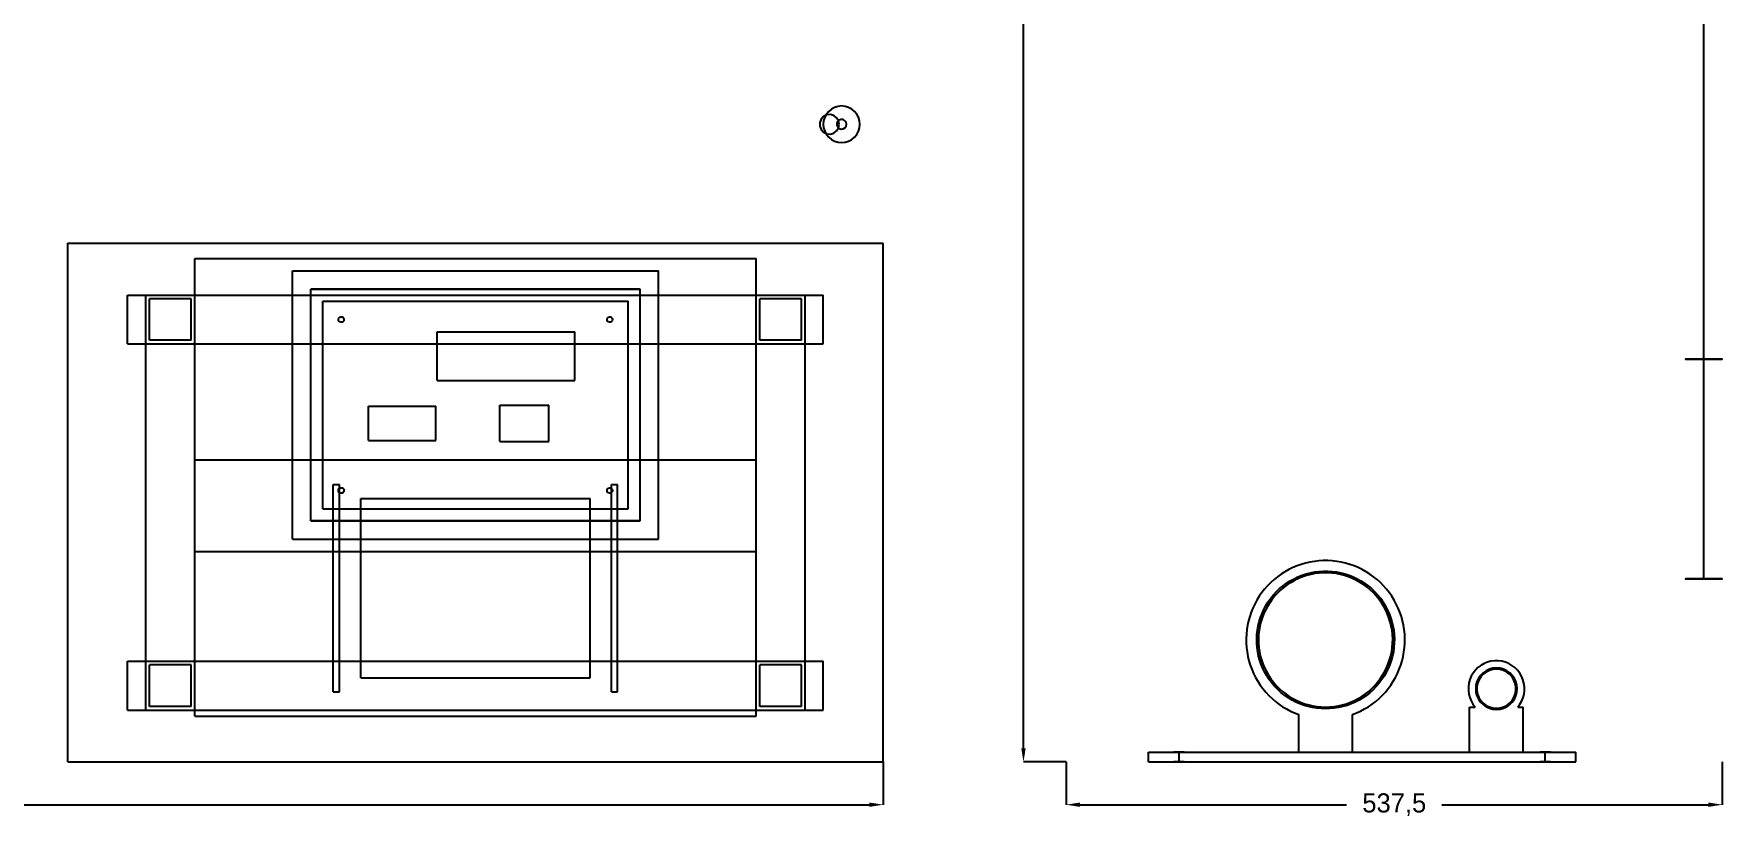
# Model space of a CAD drawing. Header units: millimetres. Extents: x -45 to 2722, y -2126 to 1871.
# Drawn here: x 1338 to 2722, y -45 to 597 of the extents above; entities that cross this region are included whole.
import ezdxf

# ---------------------------------------------------------------- set-up
doc = ezdxf.new("R2010")
doc.units = ezdxf.units.MM
for name, color, linetype in [('DIMENSIONS', 7, 'Continuous'), ('RIGHT', 7, 'Continuous'), ('TOP', 7, 'Continuous')]:
    doc.layers.add(name, color=color, linetype=linetype)
doc.dimstyles.get("Standard").update_dxf_attribs({"dimtxt": 2.5, "dimasz": 2.5, "dimexe": 1.25, "dimexo": 0.625, "dimtad": 1, "dimcen": 2.5, "dimazin": 3, "dimtfac": 1, "dimtmove": 0, "dimatfit": 3})

# ---------------------------------------------------------------- blocks, each defined once
blk = doc.blocks.new('_CLOSEDFILLED')
at = {"color": 0, "linetype": 'BYBLOCK'}
blk.add_solid([(-1, 0.16), (0, 0), (-1, -0.16)], dxfattribs=at)
blk = doc.blocks.new('*D1')
at = {"color": 7}
for p, q in [((0, 0), (0, -35)), ((2034, 0), (2034, -35)), ((11.3, -35), (985.7, -35)), ((1048.3, -35), (2022.7, -35))]:
    blk.add_line(p, q, dxfattribs=at)
at = {"layer": 'Defpoints'}
for p in [(0, 0), (2034, 0), (0, -35)]:
    blk.add_point(p, dxfattribs=at)
at = {"layer": 'DIMENSIONS', "color": 7, "xscale": 11.3, "yscale": 11.3, "rotation": 180}
blk.add_blockref('_CLOSEDFILLED', (0, -35), dxfattribs=at)
at = {"layer": 'DIMENSIONS', "color": 7, "xscale": 11.3, "yscale": 11.3}
blk.add_blockref('_CLOSEDFILLED', (2034, -35), dxfattribs=at)
at = {"layer": 'DIMENSIONS', "color": 7, "insert": (1017, -35), "char_height": 15.65, "attachment_point": 5}
blk.add_mtext('2034', dxfattribs=at)
blk = doc.blocks.new('*D5')
at = {"color": 7}
for p, q in [((2184, 0), (2184, -35)), ((2721.5, 0), (2721.5, -35)), ((2195.3, -35), (2413.6, -35)), ((2491.9, -35), (2710.2, -35))]:
    blk.add_line(p, q, dxfattribs=at)
at = {"layer": 'Defpoints'}
for p in [(2184, 0), (2721.5, 0), (2184, -35)]:
    blk.add_point(p, dxfattribs=at)
at = {"layer": 'DIMENSIONS', "color": 7, "xscale": 11.3, "yscale": 11.3, "rotation": 180}
blk.add_blockref('_CLOSEDFILLED', (2184, -35), dxfattribs=at)
at = {"layer": 'DIMENSIONS', "color": 7, "xscale": 11.3, "yscale": 11.3}
blk.add_blockref('_CLOSEDFILLED', (2721.5, -35), dxfattribs=at)
at = {"layer": 'DIMENSIONS', "color": 7, "insert": (2452.8, -35), "char_height": 15.65, "attachment_point": 5}
blk.add_mtext('537,5', dxfattribs=at)
blk = doc.blocks.new('*D6')
at = {"color": 7}
for p, q in [((2184, 1830), (2149, 1830)), ((2149, 946.3), (2149, 1818.7)), ((2149, 11.3), (2149, 883.7)), ((2184, 0), (2149, 0))]:
    blk.add_line(p, q, dxfattribs=at)
at = {"layer": 'Defpoints'}
for p in [(2184, 1830), (2149, 0), (2184, 0)]:
    blk.add_point(p, dxfattribs=at)
at = {"layer": 'DIMENSIONS', "color": 7, "xscale": 11.3, "yscale": 11.3}
for p, rotation in [((2149, 1830), 90), ((2149, 0), 270)]:
    blk.add_blockref('_CLOSEDFILLED', p, dxfattribs=dict(at, rotation=rotation))
at = {"layer": 'DIMENSIONS', "color": 7, "insert": (2149, 915), "char_height": 15.65, "attachment_point": 5, "rotation": 90}
blk.add_mtext('1830', dxfattribs=at)

msp = doc.modelspace()

# ---------------------------------------------------------------- linework, layer by layer
at = {"layer": 'RIGHT'}
for points in [[(2706.5, 330), (2706.5, 1400)], [(2706.5, 330), (2709.426, 330), (2712.24, 330), (2714.834, 330), (2717.107, 330), (2718.972, 330), (2720.358, 330), (2721.212, 330), (2721.5, 330), (2721.212, 330), (2720.358, 330), (2718.972, 330), (2717.107, 330), (2714.834, 330), (2712.24, 330), (2709.426, 330), (2706.5, 330), (2703.574, 330), (2700.76, 330), (2698.166, 330), (2695.893, 330), (2694.028, 330), (2692.642, 330), (2691.788, 330), (2691.5, 330), (2691.788, 330), (2692.642, 330), (2694.028, 330), (2695.893, 330), (2698.166, 330), (2700.76, 330), (2703.574, 330), (2706.5, 330)], [(2706.5, 330), (2708.127, 330), (2709.473, 330), (2710.304, 330), (2710.478, 330), (2709.964, 330), (2708.851, 330), (2707.332, 330), (2705.668, 330), (2704.149, 330), (2703.036, 330), (2702.522, 330), (2702.696, 330), (2703.527, 330), (2704.873, 330), (2706.5, 330)], [(2706.5, 150), (2706.5, 330)], [(2418.5, 38.836), (2421.918, 40.176), (2425.255, 41.707), (2428.501, 43.423), (2431.644, 45.32), (2434.675, 47.392), (2437.585, 49.631), (2440.363, 52.031), (2443.002, 54.584), (2445.492, 57.282), (2447.825, 60.116), (2449.995, 63.078), (2451.995, 66.157), (2453.817, 69.345), (2455.456, 72.63), (2456.908, 76.002), (2458.166, 79.451), (2459.228, 82.966), (2460.09, 86.534), (2460.749, 90.146), (2461.203, 93.789), (2461.45, 97.453), (2461.49, 101.124), (2461.323, 104.791), (2460.949, 108.444), (2460.37, 112.069), (2459.586, 115.656), (2458.602, 119.193), (2457.419, 122.669), (2456.042, 126.072), (2454.475, 129.392), (2452.723, 132.619), (2450.792, 135.741), (2448.687, 138.75), (2446.416, 141.634), (2443.986, 144.386), (2441.404, 146.996), (2438.679, 149.457), (2435.819, 151.759), (2432.834, 153.897), (2429.733, 155.862), (2426.526, 157.649), (2423.223, 159.253), (2419.835, 160.667), (2416.372, 161.888), (2412.846, 162.911), (2409.268, 163.734), (2405.649, 164.353), (2402.001, 164.767), (2398.336, 164.974), (2394.664, 164.974), (2390.999, 164.767), (2387.351, 164.353), (2383.732, 163.734), (2380.154, 162.911), (2376.628, 161.888), (2373.165, 160.667), (2369.777, 159.253), (2366.474, 157.649), (2363.267, 155.862), (2360.166, 153.897), (2357.181, 151.759), (2354.321, 149.457), (2351.596, 146.996), (2349.014, 144.386), (2346.584, 141.634), (2344.313, 138.75), (2342.208, 135.741), (2340.277, 132.619), (2338.525, 129.392), (2336.958, 126.072), (2335.581, 122.669), (2334.398, 119.193), (2333.414, 115.656), (2332.63, 112.069), (2332.051, 108.444), (2331.677, 104.791), (2331.51, 101.124), (2331.55, 97.453), (2331.797, 93.789), (2332.251, 90.146), (2332.91, 86.534), (2333.772, 82.966), (2334.834, 79.451), (2336.092, 76.002), (2337.544, 72.63), (2339.183, 69.345), (2341.005, 66.157), (2343.005, 63.078), (2345.175, 60.116), (2347.508, 57.282), (2349.998, 54.584), (2352.637, 52.031), (2355.415, 49.631), (2358.325, 47.392), (2361.356, 45.32), (2364.499, 43.423), (2367.745, 41.707), (2371.082, 40.176), (2374.5, 38.836)], [(2418.5, 38.836), (2421.918, 40.176), (2425.255, 41.707), (2428.501, 43.423), (2431.644, 45.32), (2434.675, 47.392), (2437.585, 49.631), (2440.363, 52.031), (2443.002, 54.584), (2445.492, 57.282), (2447.825, 60.116), (2449.995, 63.078), (2451.995, 66.157), (2453.817, 69.345), (2455.456, 72.63), (2456.908, 76.002), (2458.166, 79.451), (2459.228, 82.966), (2460.09, 86.534), (2460.749, 90.146), (2461.203, 93.789), (2461.45, 97.453), (2461.49, 101.124), (2461.323, 104.791), (2460.949, 108.444), (2460.37, 112.069), (2459.586, 115.656), (2458.602, 119.193), (2457.419, 122.669), (2456.042, 126.072), (2454.475, 129.392), (2452.723, 132.619), (2450.792, 135.741), (2448.687, 138.75), (2446.416, 141.634), (2443.986, 144.386), (2441.404, 146.996), (2438.679, 149.457), (2435.819, 151.759), (2432.834, 153.897), (2429.733, 155.862), (2426.526, 157.649), (2423.223, 159.253), (2419.835, 160.667), (2416.372, 161.888), (2412.846, 162.911), (2409.268, 163.734), (2405.649, 164.353), (2402.001, 164.767), (2398.336, 164.974), (2394.664, 164.974), (2390.999, 164.767), (2387.351, 164.353), (2383.732, 163.734), (2380.154, 162.911), (2376.628, 161.888), (2373.165, 160.667), (2369.777, 159.253), (2366.474, 157.649), (2363.267, 155.862), (2360.166, 153.897), (2357.181, 151.759), (2354.321, 149.457), (2351.596, 146.996), (2349.014, 144.386), (2346.584, 141.634), (2344.313, 138.75), (2342.208, 135.741), (2340.277, 132.619), (2338.525, 129.392), (2336.958, 126.072), (2335.581, 122.669), (2334.398, 119.193), (2333.414, 115.656), (2332.63, 112.069), (2332.051, 108.444), (2331.677, 104.791), (2331.51, 101.124), (2331.55, 97.453), (2331.797, 93.789), (2332.251, 90.146), (2332.91, 86.534), (2333.772, 82.966), (2334.834, 79.451), (2336.092, 76.002), (2337.544, 72.63), (2339.183, 69.345), (2341.005, 66.157), (2343.005, 63.078), (2345.175, 60.116), (2347.508, 57.282), (2349.998, 54.584), (2352.637, 52.031), (2355.415, 49.631), (2358.325, 47.392), (2361.356, 45.32), (2364.499, 43.423), (2367.745, 41.707), (2371.082, 40.176), (2374.5, 38.836)], [(2418.5, 38.836), (2421.918, 40.176), (2425.255, 41.707), (2428.501, 43.423), (2431.644, 45.32), (2434.675, 47.392), (2437.585, 49.631), (2440.363, 52.031), (2443.002, 54.584), (2445.492, 57.282), (2447.825, 60.116), (2449.995, 63.078), (2451.995, 66.157), (2453.817, 69.345), (2455.456, 72.63), (2456.908, 76.002), (2458.166, 79.451), (2459.228, 82.966), (2460.09, 86.534), (2460.749, 90.146), (2461.203, 93.789), (2461.45, 97.453), (2461.49, 101.124), (2461.323, 104.791), (2460.949, 108.444), (2460.37, 112.069), (2459.586, 115.656), (2458.602, 119.193), (2457.419, 122.669), (2456.042, 126.072), (2454.475, 129.392), (2452.723, 132.619), (2450.792, 135.741), (2448.687, 138.75), (2446.416, 141.634), (2443.986, 144.386), (2441.404, 146.996), (2438.679, 149.457), (2435.819, 151.759), (2432.834, 153.897), (2429.733, 155.862), (2426.526, 157.649), (2423.223, 159.253), (2419.835, 160.667), (2416.372, 161.888), (2412.846, 162.911), (2409.268, 163.734), (2405.649, 164.353), (2402.001, 164.767), (2398.336, 164.974), (2394.664, 164.974), (2390.999, 164.767), (2387.351, 164.353), (2383.732, 163.734), (2380.154, 162.911), (2376.628, 161.888), (2373.165, 160.667), (2369.777, 159.253), (2366.474, 157.649), (2363.267, 155.862), (2360.166, 153.897), (2357.181, 151.759), (2354.321, 149.457), (2351.596, 146.996), (2349.014, 144.386), (2346.584, 141.634), (2344.313, 138.75), (2342.208, 135.741), (2340.277, 132.619), (2338.525, 129.392), (2336.958, 126.072), (2335.581, 122.669), (2334.398, 119.193), (2333.414, 115.656), (2332.63, 112.069), (2332.051, 108.444), (2331.677, 104.791), (2331.51, 101.124), (2331.55, 97.453), (2331.797, 93.789), (2332.251, 90.146), (2332.91, 86.534), (2333.772, 82.966), (2334.834, 79.451), (2336.092, 76.002), (2337.544, 72.63), (2339.183, 69.345), (2341.005, 66.157), (2343.005, 63.078), (2345.175, 60.116), (2347.508, 57.282), (2349.998, 54.584), (2352.637, 52.031), (2355.415, 49.631), (2358.325, 47.392), (2361.356, 45.32), (2364.499, 43.423), (2367.745, 41.707), (2371.082, 40.176), (2374.5, 38.836)], [(2418.5, 38.836), (2421.918, 40.176), (2425.255, 41.707), (2428.501, 43.423), (2431.644, 45.32), (2434.675, 47.392), (2437.585, 49.631), (2440.363, 52.031), (2443.002, 54.584), (2445.492, 57.282), (2447.825, 60.116), (2449.995, 63.078), (2451.995, 66.157), (2453.817, 69.345), (2455.456, 72.63), (2456.908, 76.002), (2458.166, 79.451), (2459.228, 82.966), (2460.09, 86.534), (2460.749, 90.146), (2461.203, 93.789), (2461.45, 97.453), (2461.49, 101.124), (2461.323, 104.791), (2460.949, 108.444), (2460.37, 112.069), (2459.586, 115.656), (2458.602, 119.193), (2457.419, 122.669), (2456.042, 126.072), (2454.475, 129.392), (2452.723, 132.619), (2450.792, 135.741), (2448.687, 138.75), (2446.416, 141.634), (2443.986, 144.386), (2441.404, 146.996), (2438.679, 149.457), (2435.819, 151.759), (2432.834, 153.897), (2429.733, 155.862), (2426.526, 157.649), (2423.223, 159.253), (2419.835, 160.667), (2416.372, 161.888), (2412.846, 162.911), (2409.268, 163.734), (2405.649, 164.353), (2402.001, 164.767), (2398.336, 164.974), (2394.664, 164.974), (2390.999, 164.767), (2387.351, 164.353), (2383.732, 163.734), (2380.154, 162.911), (2376.628, 161.888), (2373.165, 160.667), (2369.777, 159.253), (2366.474, 157.649), (2363.267, 155.862), (2360.166, 153.897), (2357.181, 151.759), (2354.321, 149.457), (2351.596, 146.996), (2349.014, 144.386), (2346.584, 141.634), (2344.313, 138.75), (2342.208, 135.741), (2340.277, 132.619), (2338.525, 129.392), (2336.958, 126.072), (2335.581, 122.669), (2334.398, 119.193), (2333.414, 115.656), (2332.63, 112.069), (2332.051, 108.444), (2331.677, 104.791), (2331.51, 101.124), (2331.55, 97.453), (2331.797, 93.789), (2332.251, 90.146), (2332.91, 86.534), (2333.772, 82.966), (2334.834, 79.451), (2336.092, 76.002), (2337.544, 72.63), (2339.183, 69.345), (2341.005, 66.157), (2343.005, 63.078), (2345.175, 60.116), (2347.508, 57.282), (2349.998, 54.584), (2352.637, 52.031), (2355.415, 49.631), (2358.325, 47.392), (2361.356, 45.32), (2364.499, 43.423), (2367.745, 41.707), (2371.082, 40.176), (2374.5, 38.836)], [(2396.5, 43.6), (2392.923, 43.714), (2389.36, 44.054), (2385.826, 44.619), (2382.335, 45.408), (2378.901, 46.416), (2375.538, 47.64), (2372.26, 49.075), (2369.079, 50.715), (2366.008, 52.553), (2363.06, 54.583), (2360.247, 56.795), (2357.58, 59.181), (2355.069, 61.732), (2352.725, 64.437), (2350.558, 67.285), (2348.575, 70.264), (2346.786, 73.364), (2345.197, 76.571), (2343.814, 79.872), (2342.644, 83.254), (2341.69, 86.703), (2340.957, 90.206), (2340.448, 93.749), (2340.164, 97.316), (2340.107, 100.895), (2340.277, 104.47), (2340.674, 108.027), (2341.296, 111.551), (2342.139, 115.029), (2343.202, 118.447), (2344.479, 121.79), (2345.966, 125.045), (2347.656, 128.2), (2349.543, 131.241), (2351.619, 134.156), (2353.876, 136.934), (2356.304, 139.563), (2358.894, 142.033), (2361.636, 144.333), (2364.518, 146.455), (2367.529, 148.39), (2370.656, 150.13), (2373.888, 151.669), (2377.21, 152.999), (2380.61, 154.115), (2384.074, 155.014), (2387.589, 155.692), (2391.139, 156.145), (2394.711, 156.372), (2398.289, 156.372), (2401.861, 156.145), (2405.411, 155.692), (2408.926, 155.014), (2412.39, 154.115), (2415.79, 152.999), (2419.112, 151.669), (2422.344, 150.13), (2425.471, 148.39), (2428.482, 146.455), (2431.364, 144.333), (2434.106, 142.033), (2436.696, 139.563), (2439.124, 136.934), (2441.381, 134.156), (2443.457, 131.241), (2445.344, 128.2), (2447.034, 125.045), (2448.521, 121.79), (2449.798, 118.447), (2450.861, 115.029), (2451.704, 111.551), (2452.326, 108.027), (2452.723, 104.47), (2452.893, 100.895), (2452.836, 97.316), (2452.552, 93.749), (2452.043, 90.206), (2451.31, 86.703), (2450.356, 83.254), (2449.186, 79.872), (2447.803, 76.571), (2446.214, 73.364), (2444.425, 70.264), (2442.442, 67.285), (2440.275, 64.437), (2437.931, 61.732), (2435.42, 59.181), (2432.753, 56.795), (2429.94, 54.583), (2426.992, 52.553), (2423.921, 50.715), (2420.74, 49.075), (2417.462, 47.64), (2414.099, 46.416), (2410.665, 45.408), (2407.174, 44.619), (2403.64, 44.054), (2400.077, 43.714), (2396.5, 43.6)], [(2396.5, 43.6), (2392.923, 43.714), (2389.36, 44.054), (2385.826, 44.619), (2382.335, 45.408), (2378.901, 46.416), (2375.538, 47.64), (2372.26, 49.075), (2369.079, 50.715), (2366.008, 52.553), (2363.06, 54.583), (2360.247, 56.795), (2357.58, 59.181), (2355.069, 61.732), (2352.725, 64.437), (2350.558, 67.285), (2348.575, 70.264), (2346.786, 73.364), (2345.197, 76.571), (2343.814, 79.872), (2342.644, 83.254), (2341.69, 86.703), (2340.957, 90.206), (2340.448, 93.749), (2340.164, 97.316), (2340.107, 100.895), (2340.277, 104.47), (2340.674, 108.027), (2341.296, 111.551), (2342.139, 115.029), (2343.202, 118.447), (2344.479, 121.79), (2345.966, 125.045), (2347.656, 128.2), (2349.543, 131.241), (2351.619, 134.156), (2353.876, 136.934), (2356.304, 139.563), (2358.894, 142.033), (2361.636, 144.333), (2364.518, 146.455), (2367.529, 148.39), (2370.656, 150.13), (2373.888, 151.669), (2377.21, 152.999), (2380.61, 154.115), (2384.074, 155.014), (2387.589, 155.692), (2391.139, 156.145), (2394.711, 156.372), (2398.289, 156.372), (2401.861, 156.145), (2405.411, 155.692), (2408.926, 155.014), (2412.39, 154.115), (2415.79, 152.999), (2419.112, 151.669), (2422.344, 150.13), (2425.471, 148.39), (2428.482, 146.455), (2431.364, 144.333), (2434.106, 142.033), (2436.696, 139.563), (2439.124, 136.934), (2441.381, 134.156), (2443.457, 131.241), (2445.344, 128.2), (2447.034, 125.045), (2448.521, 121.79), (2449.798, 118.447), (2450.861, 115.029), (2451.704, 111.551), (2452.326, 108.027), (2452.723, 104.47), (2452.893, 100.895), (2452.836, 97.316), (2452.552, 93.749), (2452.043, 90.206), (2451.31, 86.703), (2450.356, 83.254), (2449.186, 79.872), (2447.803, 76.571), (2446.214, 73.364), (2444.425, 70.264), (2442.442, 67.285), (2440.275, 64.437), (2437.931, 61.732), (2435.42, 59.181), (2432.753, 56.795), (2429.94, 54.583), (2426.992, 52.553), (2423.921, 50.715), (2420.74, 49.075), (2417.462, 47.64), (2414.099, 46.416), (2410.665, 45.408), (2407.174, 44.619), (2403.64, 44.054), (2400.077, 43.714), (2396.5, 43.6)], [(2396.5, 43.6), (2392.923, 43.714), (2389.36, 44.054), (2385.826, 44.619), (2382.335, 45.408), (2378.901, 46.416), (2375.538, 47.64), (2372.26, 49.075), (2369.079, 50.715), (2366.008, 52.553), (2363.06, 54.583), (2360.247, 56.795), (2357.58, 59.181), (2355.069, 61.732), (2352.725, 64.437), (2350.558, 67.285), (2348.575, 70.264), (2346.786, 73.364), (2345.197, 76.571), (2343.814, 79.872), (2342.644, 83.254), (2341.69, 86.703), (2340.957, 90.206), (2340.448, 93.749), (2340.164, 97.316), (2340.107, 100.895), (2340.277, 104.47), (2340.674, 108.027), (2341.296, 111.551), (2342.139, 115.029), (2343.202, 118.447), (2344.479, 121.79), (2345.966, 125.045), (2347.656, 128.2), (2349.543, 131.241), (2351.619, 134.156), (2353.876, 136.934), (2356.304, 139.563), (2358.894, 142.033), (2361.636, 144.333), (2364.518, 146.455), (2367.529, 148.39), (2370.656, 150.13), (2373.888, 151.669), (2377.21, 152.999), (2380.61, 154.115), (2384.074, 155.014), (2387.589, 155.692), (2391.139, 156.145), (2394.711, 156.372), (2398.289, 156.372), (2401.861, 156.145), (2405.411, 155.692), (2408.926, 155.014), (2412.39, 154.115), (2415.79, 152.999), (2419.112, 151.669), (2422.344, 150.13), (2425.471, 148.39), (2428.482, 146.455), (2431.364, 144.333), (2434.106, 142.033), (2436.696, 139.563), (2439.124, 136.934), (2441.381, 134.156), (2443.457, 131.241), (2445.344, 128.2), (2447.034, 125.045), (2448.521, 121.79), (2449.798, 118.447), (2450.861, 115.029), (2451.704, 111.551), (2452.326, 108.027), (2452.723, 104.47), (2452.893, 100.895), (2452.836, 97.316), (2452.552, 93.749), (2452.043, 90.206), (2451.31, 86.703), (2450.356, 83.254), (2449.186, 79.872), (2447.803, 76.571), (2446.214, 73.364), (2444.425, 70.264), (2442.442, 67.285), (2440.275, 64.437), (2437.931, 61.732), (2435.42, 59.181), (2432.753, 56.795), (2429.94, 54.583), (2426.992, 52.553), (2423.921, 50.715), (2420.74, 49.075), (2417.462, 47.64), (2414.099, 46.416), (2410.665, 45.408), (2407.174, 44.619), (2403.64, 44.054), (2400.077, 43.714), (2396.5, 43.6)], [(2396.5, 43.6), (2392.923, 43.714), (2389.36, 44.054), (2385.826, 44.619), (2382.335, 45.408), (2378.901, 46.416), (2375.538, 47.64), (2372.26, 49.075), (2369.079, 50.715), (2366.008, 52.553), (2363.06, 54.583), (2360.247, 56.795), (2357.58, 59.181), (2355.069, 61.732), (2352.725, 64.437), (2350.558, 67.285), (2348.575, 70.264), (2346.786, 73.364), (2345.197, 76.571), (2343.814, 79.872), (2342.644, 83.254), (2341.69, 86.703), (2340.957, 90.206), (2340.448, 93.749), (2340.164, 97.316), (2340.107, 100.895), (2340.277, 104.47), (2340.674, 108.027), (2341.296, 111.551), (2342.139, 115.029), (2343.202, 118.447), (2344.479, 121.79), (2345.966, 125.045), (2347.656, 128.2), (2349.543, 131.241), (2351.619, 134.156), (2353.876, 136.934), (2356.304, 139.563), (2358.894, 142.033), (2361.636, 144.333), (2364.518, 146.455), (2367.529, 148.39), (2370.656, 150.13), (2373.888, 151.669), (2377.21, 152.999), (2380.61, 154.115), (2384.074, 155.014), (2387.589, 155.692), (2391.139, 156.145), (2394.711, 156.372), (2398.289, 156.372), (2401.861, 156.145), (2405.411, 155.692), (2408.926, 155.014), (2412.39, 154.115), (2415.79, 152.999), (2419.112, 151.669), (2422.344, 150.13), (2425.471, 148.39), (2428.482, 146.455), (2431.364, 144.333), (2434.106, 142.033), (2436.696, 139.563), (2439.124, 136.934), (2441.381, 134.156), (2443.457, 131.241), (2445.344, 128.2), (2447.034, 125.045), (2448.521, 121.79), (2449.798, 118.447), (2450.861, 115.029), (2451.704, 111.551), (2452.326, 108.027), (2452.723, 104.47), (2452.893, 100.895), (2452.836, 97.316), (2452.552, 93.749), (2452.043, 90.206), (2451.31, 86.703), (2450.356, 83.254), (2449.186, 79.872), (2447.803, 76.571), (2446.214, 73.364), (2444.425, 70.264), (2442.442, 67.285), (2440.275, 64.437), (2437.931, 61.732), (2435.42, 59.181), (2432.753, 56.795), (2429.94, 54.583), (2426.992, 52.553), (2423.921, 50.715), (2420.74, 49.075), (2417.462, 47.64), (2414.099, 46.416), (2410.665, 45.408), (2407.174, 44.619), (2403.64, 44.054), (2400.077, 43.714), (2396.5, 43.6)], [(2396.5, 45), (2399.988, 45.111), (2403.463, 45.442), (2406.909, 45.994), (2410.313, 46.763), (2413.662, 47.746), (2416.941, 48.94), (2420.139, 50.339), (2423.241, 51.938), (2426.235, 53.731), (2429.11, 55.71), (2431.853, 57.868), (2434.454, 60.195), (2436.903, 62.682), (2439.188, 65.32), (2441.302, 68.097), (2443.235, 71.003), (2444.98, 74.025), (2446.53, 77.152), (2447.878, 80.371), (2449.02, 83.669), (2449.95, 87.033), (2450.664, 90.449), (2451.161, 93.904), (2451.438, 97.383), (2451.493, 100.873), (2451.327, 104.359), (2450.94, 107.827), (2450.334, 111.264), (2449.511, 114.656), (2448.475, 117.989), (2447.229, 121.249), (2445.78, 124.424), (2444.131, 127.5), (2442.291, 130.466), (2440.267, 133.309), (2438.066, 136.017), (2435.698, 138.581), (2433.172, 140.99), (2430.499, 143.233), (2427.688, 145.302), (2424.752, 147.189), (2421.702, 148.886), (2418.551, 150.386), (2415.311, 151.683), (2411.995, 152.772), (2408.617, 153.649), (2405.19, 154.309), (2401.728, 154.751), (2398.245, 154.972), (2394.755, 154.972), (2391.272, 154.751), (2387.81, 154.309), (2384.383, 153.649), (2381.005, 152.772), (2377.689, 151.683), (2374.449, 150.386), (2371.298, 148.886), (2368.248, 147.189), (2365.312, 145.302), (2362.501, 143.233), (2359.828, 140.99), (2357.302, 138.581), (2354.934, 136.017), (2352.733, 133.309), (2350.709, 130.466), (2348.869, 127.5), (2347.22, 124.424), (2345.771, 121.249), (2344.525, 117.989), (2343.489, 114.656), (2342.666, 111.264), (2342.06, 107.827), (2341.673, 104.359), (2341.507, 100.873), (2341.562, 97.383), (2341.839, 93.904), (2342.336, 90.449), (2343.05, 87.033), (2343.98, 83.669), (2345.122, 80.371), (2346.47, 77.152), (2348.02, 74.025), (2349.765, 71.003), (2351.698, 68.097), (2353.812, 65.32), (2356.097, 62.682), (2358.546, 60.195), (2361.147, 57.868), (2363.89, 55.71), (2366.765, 53.731), (2369.759, 51.938), (2372.861, 50.339), (2376.059, 48.94), (2379.338, 47.746), (2382.687, 46.763), (2386.091, 45.994), (2389.537, 45.442), (2393.012, 45.111), (2396.5, 45)], [(2396.5, 45), (2399.988, 45.111), (2403.463, 45.442), (2406.909, 45.994), (2410.313, 46.763), (2413.662, 47.746), (2416.941, 48.94), (2420.139, 50.339), (2423.241, 51.938), (2426.235, 53.731), (2429.11, 55.71), (2431.853, 57.868), (2434.454, 60.195), (2436.903, 62.682), (2439.188, 65.32), (2441.302, 68.097), (2443.235, 71.003), (2444.98, 74.025), (2446.53, 77.152), (2447.878, 80.371), (2449.02, 83.669), (2449.95, 87.033), (2450.664, 90.449), (2451.161, 93.904), (2451.438, 97.383), (2451.493, 100.873), (2451.327, 104.359), (2450.94, 107.827), (2450.334, 111.264), (2449.511, 114.656), (2448.475, 117.989), (2447.229, 121.249), (2445.78, 124.424), (2444.131, 127.5), (2442.291, 130.466), (2440.267, 133.309), (2438.066, 136.017), (2435.698, 138.581), (2433.172, 140.99), (2430.499, 143.233), (2427.688, 145.302), (2424.752, 147.189), (2421.702, 148.886), (2418.551, 150.386), (2415.311, 151.683), (2411.995, 152.772), (2408.617, 153.649), (2405.19, 154.309), (2401.728, 154.751), (2398.245, 154.972), (2394.755, 154.972), (2391.272, 154.751), (2387.81, 154.309), (2384.383, 153.649), (2381.005, 152.772), (2377.689, 151.683), (2374.449, 150.386), (2371.298, 148.886), (2368.248, 147.189), (2365.312, 145.302), (2362.501, 143.233), (2359.828, 140.99), (2357.302, 138.581), (2354.934, 136.017), (2352.733, 133.309), (2350.709, 130.466), (2348.869, 127.5), (2347.22, 124.424), (2345.771, 121.249), (2344.525, 117.989), (2343.489, 114.656), (2342.666, 111.264), (2342.06, 107.827), (2341.673, 104.359), (2341.507, 100.873), (2341.562, 97.383), (2341.839, 93.904), (2342.336, 90.449), (2343.05, 87.033), (2343.98, 83.669), (2345.122, 80.371), (2346.47, 77.152), (2348.02, 74.025), (2349.765, 71.003), (2351.698, 68.097), (2353.812, 65.32), (2356.097, 62.682), (2358.546, 60.195), (2361.147, 57.868), (2363.89, 55.71), (2366.765, 53.731), (2369.759, 51.938), (2372.861, 50.339), (2376.059, 48.94), (2379.338, 47.746), (2382.687, 46.763), (2386.091, 45.994), (2389.537, 45.442), (2393.012, 45.111), (2396.5, 45)], [(2706.5, 150), (2709.426, 150), (2712.24, 150), (2714.834, 150), (2717.107, 150), (2718.972, 150), (2720.358, 150), (2721.212, 150), (2721.5, 150), (2721.212, 150), (2720.358, 150), (2718.972, 150), (2717.107, 150), (2714.834, 150), (2712.24, 150), (2709.426, 150), (2706.5, 150), (2703.574, 150), (2700.76, 150), (2698.166, 150), (2695.893, 150), (2694.028, 150), (2692.642, 150), (2691.788, 150), (2691.5, 150), (2691.788, 150), (2692.642, 150), (2694.028, 150), (2695.893, 150), (2698.166, 150), (2700.76, 150), (2703.574, 150), (2706.5, 150)], [(2553.936, 45), (2555.737, 47.394), (2557.213, 50.001), (2558.337, 52.779), (2559.09, 55.678), (2559.46, 58.651), (2559.441, 61.648), (2559.032, 64.616), (2558.241, 67.505), (2557.081, 70.268), (2555.572, 72.856), (2553.739, 75.226), (2551.613, 77.338), (2549.231, 79.155), (2546.633, 80.647), (2543.864, 81.789), (2540.969, 82.562), (2537.998, 82.951), (2535.002, 82.951), (2532.031, 82.562), (2529.136, 81.789), (2526.367, 80.647), (2523.769, 79.155), (2521.387, 77.338), (2519.261, 75.226), (2517.428, 72.856), (2515.919, 70.268), (2514.759, 67.505), (2513.968, 64.616), (2513.559, 61.648), (2513.54, 58.651), (2513.91, 55.678), (2514.663, 52.779), (2515.787, 50.001), (2517.263, 47.394), (2519.064, 45)], [(2553.936, 45), (2555.737, 47.394), (2557.213, 50.001), (2558.337, 52.779), (2559.09, 55.678), (2559.46, 58.651), (2559.441, 61.648), (2559.032, 64.616), (2558.241, 67.505), (2557.081, 70.268), (2555.572, 72.856), (2553.739, 75.226), (2551.613, 77.338), (2549.231, 79.155), (2546.633, 80.647), (2543.864, 81.789), (2540.969, 82.562), (2537.998, 82.951), (2535.002, 82.951), (2532.031, 82.562), (2529.136, 81.789), (2526.367, 80.647), (2523.769, 79.155), (2521.387, 77.338), (2519.261, 75.226), (2517.428, 72.856), (2515.919, 70.268), (2514.759, 67.505), (2513.968, 64.616), (2513.559, 61.648), (2513.54, 58.651), (2513.91, 55.678), (2514.663, 52.779), (2515.787, 50.001), (2517.263, 47.394), (2519.064, 45)], [(2553.936, 45), (2555.737, 47.394), (2557.213, 50.001), (2558.337, 52.779), (2559.09, 55.678), (2559.46, 58.651), (2559.441, 61.648), (2559.032, 64.616), (2558.241, 67.505), (2557.081, 70.268), (2555.572, 72.856), (2553.739, 75.226), (2551.613, 77.338), (2549.231, 79.155), (2546.633, 80.647), (2543.864, 81.789), (2540.969, 82.562), (2537.998, 82.951), (2535.002, 82.951), (2532.031, 82.562), (2529.136, 81.789), (2526.367, 80.647), (2523.769, 79.155), (2521.387, 77.338), (2519.261, 75.226), (2517.428, 72.856), (2515.919, 70.268), (2514.759, 67.505), (2513.968, 64.616), (2513.559, 61.648), (2513.54, 58.651), (2513.91, 55.678), (2514.663, 52.779), (2515.787, 50.001), (2517.263, 47.394), (2519.064, 45)], [(2553.936, 45), (2555.737, 47.394), (2557.213, 50.001), (2558.337, 52.779), (2559.09, 55.678), (2559.46, 58.651), (2559.441, 61.648), (2559.032, 64.616), (2558.241, 67.505), (2557.081, 70.268), (2555.572, 72.856), (2553.739, 75.226), (2551.613, 77.338), (2549.231, 79.155), (2546.633, 80.647), (2543.864, 81.789), (2540.969, 82.562), (2537.998, 82.951), (2535.002, 82.951), (2532.031, 82.562), (2529.136, 81.789), (2526.367, 80.647), (2523.769, 79.155), (2521.387, 77.338), (2519.261, 75.226), (2517.428, 72.856), (2515.919, 70.268), (2514.759, 67.505), (2513.968, 64.616), (2513.559, 61.648), (2513.54, 58.651), (2513.91, 55.678), (2514.663, 52.779), (2515.787, 50.001), (2517.263, 47.394), (2519.064, 45)], [(2536.5, 43), (2539.452, 43.258), (2542.314, 44.025), (2545, 45.278), (2547.427, 46.977), (2549.523, 49.073), (2551.222, 51.5), (2552.475, 54.186), (2553.242, 57.048), (2553.5, 60), (2553.242, 62.952), (2552.475, 65.814), (2551.222, 68.5), (2549.523, 70.927), (2547.427, 73.023), (2545, 74.722), (2542.314, 75.975), (2539.452, 76.742), (2536.5, 77), (2533.548, 76.742), (2530.686, 75.975), (2528, 74.722), (2525.573, 73.023), (2523.477, 70.927), (2521.778, 68.5), (2520.525, 65.814), (2519.758, 62.952), (2519.5, 60), (2519.758, 57.048), (2520.525, 54.186), (2521.778, 51.5), (2523.477, 49.073), (2525.573, 46.977), (2528, 45.278), (2530.686, 44.025), (2533.548, 43.258), (2536.5, 43)], [(2536.5, 43), (2539.452, 43.258), (2542.314, 44.025), (2545, 45.278), (2547.427, 46.977), (2549.523, 49.073), (2551.222, 51.5), (2552.475, 54.186), (2553.242, 57.048), (2553.5, 60), (2553.242, 62.952), (2552.475, 65.814), (2551.222, 68.5), (2549.523, 70.927), (2547.427, 73.023), (2545, 74.722), (2542.314, 75.975), (2539.452, 76.742), (2536.5, 77), (2533.548, 76.742), (2530.686, 75.975), (2528, 74.722), (2525.573, 73.023), (2523.477, 70.927), (2521.778, 68.5), (2520.525, 65.814), (2519.758, 62.952), (2519.5, 60), (2519.758, 57.048), (2520.525, 54.186), (2521.778, 51.5), (2523.477, 49.073), (2525.573, 46.977), (2528, 45.278), (2530.686, 44.025), (2533.548, 43.258), (2536.5, 43)], [(2536.5, 43), (2539.452, 43.258), (2542.314, 44.025), (2545, 45.278), (2547.427, 46.977), (2549.523, 49.073), (2551.222, 51.5), (2552.475, 54.186), (2553.242, 57.048), (2553.5, 60), (2553.242, 62.952), (2552.475, 65.814), (2551.222, 68.5), (2549.523, 70.927), (2547.427, 73.023), (2545, 74.722), (2542.314, 75.975), (2539.452, 76.742), (2536.5, 77), (2533.548, 76.742), (2530.686, 75.975), (2528, 74.722), (2525.573, 73.023), (2523.477, 70.927), (2521.778, 68.5), (2520.525, 65.814), (2519.758, 62.952), (2519.5, 60), (2519.758, 57.048), (2520.525, 54.186), (2521.778, 51.5), (2523.477, 49.073), (2525.573, 46.977), (2528, 45.278), (2530.686, 44.025), (2533.548, 43.258), (2536.5, 43)], [(2536.5, 43), (2539.452, 43.258), (2542.314, 44.025), (2545, 45.278), (2547.427, 46.977), (2549.523, 49.073), (2551.222, 51.5), (2552.475, 54.186), (2553.242, 57.048), (2553.5, 60), (2553.242, 62.952), (2552.475, 65.814), (2551.222, 68.5), (2549.523, 70.927), (2547.427, 73.023), (2545, 74.722), (2542.314, 75.975), (2539.452, 76.742), (2536.5, 77), (2533.548, 76.742), (2530.686, 75.975), (2528, 74.722), (2525.573, 73.023), (2523.477, 70.927), (2521.778, 68.5), (2520.525, 65.814), (2519.758, 62.952), (2519.5, 60), (2519.758, 57.048), (2520.525, 54.186), (2521.778, 51.5), (2523.477, 49.073), (2525.573, 46.977), (2528, 45.278), (2530.686, 44.025), (2533.548, 43.258), (2536.5, 43)], [(2536.5, 44), (2539.44, 44.272), (2542.28, 45.08), (2544.923, 46.397), (2547.279, 48.176), (2549.268, 50.358), (2550.823, 52.868), (2551.889, 55.621), (2552.432, 58.524), (2552.432, 61.476), (2551.889, 64.379), (2550.823, 67.132), (2549.268, 69.642), (2547.279, 71.824), (2544.923, 73.603), (2542.28, 74.92), (2539.44, 75.728), (2536.5, 76), (2533.56, 75.728), (2530.72, 74.92), (2528.077, 73.603), (2525.721, 71.824), (2523.732, 69.642), (2522.177, 67.132), (2521.111, 64.379), (2520.568, 61.476), (2520.568, 58.524), (2521.111, 55.621), (2522.177, 52.868), (2523.732, 50.358), (2525.721, 48.176), (2528.077, 46.397), (2530.72, 45.08), (2533.56, 44.272), (2536.5, 44)], [(2536.5, 44), (2539.44, 44.272), (2542.28, 45.08), (2544.923, 46.397), (2547.279, 48.176), (2549.268, 50.358), (2550.823, 52.868), (2551.889, 55.621), (2552.432, 58.524), (2552.432, 61.476), (2551.889, 64.379), (2550.823, 67.132), (2549.268, 69.642), (2547.279, 71.824), (2544.923, 73.603), (2542.28, 74.92), (2539.44, 75.728), (2536.5, 76), (2533.56, 75.728), (2530.72, 74.92), (2528.077, 73.603), (2525.721, 71.824), (2523.732, 69.642), (2522.177, 67.132), (2521.111, 64.379), (2520.568, 61.476), (2520.568, 58.524), (2521.111, 55.621), (2522.177, 52.868), (2523.732, 50.358), (2525.721, 48.176), (2528.077, 46.397), (2530.72, 45.08), (2533.56, 44.272), (2536.5, 44)], [(2514.5, 45), (2519.064, 45)], [(2514.5, 8), (2514.5, 45)], [(2514.5, 45), (2519.064, 45)], [(2514.5, 8), (2514.5, 45)], [(2514.5, 45), (2519.064, 45)], [(2514.5, 8), (2514.5, 45)], [(2514.5, 45), (2519.064, 45)], [(2514.5, 8), (2514.5, 45)], [(2553.936, 45), (2558.5, 45)], [(2553.936, 45), (2558.5, 45)], [(2553.936, 45), (2558.5, 45)], [(2553.936, 45), (2558.5, 45)], [(2558.5, 8), (2558.5, 45)], [(2558.5, 8), (2558.5, 45)], [(2558.5, 8), (2558.5, 45)], [(2558.5, 8), (2558.5, 45)], [(2374.5, 8), (2374.5, 38.836)], [(2374.5, 8), (2374.5, 38.836)], [(2374.5, 8), (2374.5, 38.836)], [(2374.5, 8), (2374.5, 38.836)], [(2418.5, 8), (2418.5, 38.836)], [(2418.5, 8), (2418.5, 38.836)], [(2418.5, 8), (2418.5, 38.836)], [(2418.5, 8), (2418.5, 38.836)], [(2251.5, 0), (2251.5, 8)], [(2251.5, 8), (2601.5, 8)], [(2251.5, 0), (2251.5, 8)], [(2251.5, 8), (2601.5, 8)], [(2251.5, 0), (2601.5, 0)], [(2251.5, 0), (2601.5, 0)], [(2276.5, 8), (2274.771, 8), (2273.342, 8), (2272.458, 8), (2272.273, 8), (2272.819, 8), (2274.002, 8), (2275.616, 8), (2277.384, 8), (2278.998, 8), (2280.181, 8), (2280.727, 8), (2280.542, 8), (2279.658, 8), (2278.229, 8), (2276.5, 8)], [(2276.5, 8), (2274.771, 8), (2273.342, 8), (2272.458, 8), (2272.273, 8), (2272.819, 8), (2274.002, 8), (2275.616, 8), (2277.384, 8), (2278.998, 8), (2280.181, 8), (2280.727, 8), (2280.542, 8), (2279.658, 8), (2278.229, 8), (2276.5, 8)], [(2276.5, 0), (2274.771, 0), (2273.342, 0), (2272.458, 0), (2272.273, 0), (2272.819, 0), (2274.002, 0), (2275.616, 0), (2277.384, 0), (2278.998, 0), (2280.181, 0), (2280.727, 0), (2280.542, 0), (2279.658, 0), (2278.229, 0), (2276.5, 0)], [(2276.5, 0), (2274.771, 0), (2273.342, 0), (2272.458, 0), (2272.273, 0), (2272.819, 0), (2274.002, 0), (2275.616, 0), (2277.384, 0), (2278.998, 0), (2280.181, 0), (2280.727, 0), (2280.542, 0), (2279.658, 0), (2278.229, 0), (2276.5, 0)], [(2276.5, 0), (2276.5, 8)], [(2276.5, 0), (2276.5, 8)], [(2374.5, 8), (2418.5, 8)], [(2374.5, 8), (2418.5, 8)], [(2374.5, 8), (2418.5, 8)], [(2374.5, 8), (2418.5, 8)], [(2514.5, 8), (2558.5, 8)], [(2514.5, 8), (2558.5, 8)], [(2514.5, 8), (2558.5, 8)], [(2514.5, 8), (2558.5, 8)], [(2576.5, 8), (2574.771, 8), (2573.342, 8), (2572.458, 8), (2572.273, 8), (2572.819, 8), (2574.002, 8), (2575.616, 8), (2577.384, 8), (2578.998, 8), (2580.181, 8), (2580.727, 8), (2580.542, 8), (2579.658, 8), (2578.229, 8), (2576.5, 8)], [(2576.5, 8), (2574.771, 8), (2573.342, 8), (2572.458, 8), (2572.273, 8), (2572.819, 8), (2574.002, 8), (2575.616, 8), (2577.384, 8), (2578.998, 8), (2580.181, 8), (2580.727, 8), (2580.542, 8), (2579.658, 8), (2578.229, 8), (2576.5, 8)], [(2576.5, 0), (2574.771, 0), (2573.342, 0), (2572.458, 0), (2572.273, 0), (2572.819, 0), (2574.002, 0), (2575.616, 0), (2577.384, 0), (2578.998, 0), (2580.181, 0), (2580.727, 0), (2580.542, 0), (2579.658, 0), (2578.229, 0), (2576.5, 0)], [(2576.5, 0), (2574.771, 0), (2573.342, 0), (2572.458, 0), (2572.273, 0), (2572.819, 0), (2574.002, 0), (2575.616, 0), (2577.384, 0), (2578.998, 0), (2580.181, 0), (2580.727, 0), (2580.542, 0), (2579.658, 0), (2578.229, 0), (2576.5, 0)], [(2576.5, 0), (2576.5, 8)], [(2576.5, 0), (2576.5, 8)], [(2601.5, 0), (2601.5, 8)], [(2601.5, 0), (2601.5, 8)]]:
    msp.add_lwpolyline(points, dxfattribs=at)
at = {"layer": 'TOP'}
for points in [[(1998, 522.5), (1997.46, 525.39), (1995.912, 527.89), (1993.566, 529.661), (1990.738, 530.466), (1987.811, 530.195), (1985.179, 528.884), (1983.198, 526.711), (1982.136, 523.97), (1982.136, 521.03), (1983.198, 518.289), (1985.179, 516.116), (1987.811, 514.805), (1990.738, 514.534), (1993.566, 515.339), (1995.912, 517.11), (1997.46, 519.61), (1998, 522.5)], [(1998, 522.5), (1997.46, 525.39), (1995.912, 527.89), (1993.566, 529.661), (1990.738, 530.466), (1987.811, 530.195), (1985.179, 528.884), (1983.198, 526.711), (1982.136, 523.97), (1982.136, 521.03), (1983.198, 518.289), (1985.179, 516.116), (1987.811, 514.805), (1990.738, 514.534), (1993.566, 515.339), (1995.912, 517.11), (1997.46, 519.61), (1998, 522.5)], [(2015, 522.5), (2014.712, 525.426), (2013.858, 528.24), (2012.472, 530.834), (2010.607, 533.107), (2008.334, 534.972), (2005.74, 536.358), (2002.926, 537.212), (2000, 537.5), (1997.074, 537.212), (1994.26, 536.358), (1991.666, 534.972), (1989.393, 533.107), (1987.528, 530.834), (1986.142, 528.24), (1985.288, 525.426), (1985, 522.5), (1985.288, 519.574), (1986.142, 516.76), (1987.528, 514.166), (1989.393, 511.893), (1991.666, 510.028), (1994.26, 508.642), (1997.074, 507.788), (2000, 507.5), (2002.926, 507.788), (2005.74, 508.642), (2008.334, 510.028), (2010.607, 511.893), (2012.472, 514.166), (2013.858, 516.76), (2014.712, 519.574), (2015, 522.5)], [(2015, 522.5), (2014.712, 525.426), (2013.858, 528.24), (2012.472, 530.834), (2010.607, 533.107), (2008.334, 534.972), (2005.74, 536.358), (2002.926, 537.212), (2000, 537.5), (1997.074, 537.212), (1994.26, 536.358), (1991.666, 534.972), (1989.393, 533.107), (1987.528, 530.834), (1986.142, 528.24), (1985.288, 525.426), (1985, 522.5), (1985.288, 519.574), (1986.142, 516.76), (1987.528, 514.166), (1989.393, 511.893), (1991.666, 510.028), (1994.26, 508.642), (1997.074, 507.788), (2000, 507.5), (2002.926, 507.788), (2005.74, 508.642), (2008.334, 510.028), (2010.607, 511.893), (2012.472, 514.166), (2013.858, 516.76), (2014.712, 519.574), (2015, 522.5)], [(2004, 522.5), (2003.654, 524.127), (2002.677, 525.473), (2001.236, 526.304), (1999.582, 526.478), (1998, 525.964), (1996.764, 524.851), (1996.087, 523.332), (1996.087, 521.668), (1996.764, 520.149), (1998, 519.036), (1999.582, 518.522), (2001.236, 518.696), (2002.677, 519.527), (2003.654, 520.873), (2004, 522.5)], [(2004, 522.5), (2003.654, 524.127), (2002.677, 525.473), (2001.236, 526.304), (1999.582, 526.478), (1998, 525.964), (1996.764, 524.851), (1996.087, 523.332), (1996.087, 521.668), (1996.764, 520.149), (1998, 519.036), (1999.582, 518.522), (2001.236, 518.696), (2002.677, 519.527), (2003.654, 520.873), (2004, 522.5)], [(1366, 0), (1366, 425)], [(1366, 0), (1366, 425)], [(1366, 425), (2034, 425)], [(1366, 425), (2034, 425)], [(2034, 0), (2034, 425)], [(2034, 0), (2034, 425)], [(1470, 172.5), (1470, 412.5)], [(1470, 172.5), (1470, 412.5)], [(1470, 412.5), (1930, 412.5)], [(1470, 412.5), (1930, 412.5)], [(1550, 182.5), (1550, 402.5)], [(1550, 182.5), (1550, 402.5)], [(1550, 402.5), (1850, 402.5)], [(1550, 402.5), (1850, 402.5)], [(1550, 182.5), (1550, 402.5)], [(1550, 182.5), (1550, 402.5)], [(1550, 402.5), (1850, 402.5)], [(1550, 402.5), (1850, 402.5)], [(1850, 182.5), (1850, 402.5)], [(1850, 182.5), (1850, 402.5)], [(1850, 182.5), (1850, 402.5)], [(1850, 182.5), (1850, 402.5)], [(1930, 172.5), (1930, 412.5)], [(1930, 172.5), (1930, 412.5)], [(1835, 387.5), (1565, 387.5)], [(1565, 197.5), (1565, 387.5)], [(1565, 387.5), (1835, 387.5)], [(1565, 197.5), (1565, 387.5)], [(1835, 197.5), (1835, 387.5)], [(1835, 197.5), (1835, 387.5)], [(1415, 342.5), (1415, 382.5)], [(1415, 342.5), (1415, 382.5)], [(1415, 382.5), (1985, 382.5)], [(1415, 382.5), (1985, 382.5)], [(1415, 342.5), (1415, 382.5)], [(1415, 342.5), (1415, 382.5)], [(1415, 382.5), (1985, 382.5)], [(1415, 382.5), (1985, 382.5)], [(1430, 342.5), (1430, 382.5)], [(1430, 342.5), (1430, 382.5)], [(1430, 382.5), (1470, 382.5)], [(1430, 382.5), (1470, 382.5)], [(1467, 379.5), (1433, 379.5)], [(1433, 345.5), (1433, 379.5)], [(1467, 379.5), (1433, 379.5)], [(1433, 345.5), (1433, 379.5)], [(1467, 345.5), (1467, 379.5)], [(1467, 345.5), (1467, 379.5)], [(1470, 342.5), (1470, 382.5)], [(1470, 342.5), (1470, 382.5)], [(1575, 207.5), (1575, 377.5)], [(1575, 207.5), (1575, 377.5)], [(1575, 377.5), (1825, 377.5)], [(1575, 377.5), (1825, 377.5)], [(1825, 207.5), (1825, 377.5)], [(1825, 207.5), (1825, 377.5)], [(1930, 342.5), (1930, 382.5)], [(1930, 342.5), (1930, 382.5)], [(1930, 382.5), (1970, 382.5)], [(1930, 382.5), (1970, 382.5)], [(1967, 379.5), (1933, 379.5)], [(1933, 345.5), (1933, 379.5)], [(1967, 379.5), (1933, 379.5)], [(1933, 345.5), (1933, 379.5)], [(1967, 345.5), (1967, 379.5)], [(1967, 345.5), (1967, 379.5)], [(1970, 342.5), (1970, 382.5)], [(1970, 342.5), (1970, 382.5)], [(1985, 342.5), (1985, 382.5)], [(1985, 342.5), (1985, 382.5)], [(1985, 342.5), (1985, 382.5)], [(1985, 342.5), (1985, 382.5)], [(1592.25, 362.5), (1592.055, 361.585), (1591.506, 360.828), (1590.695, 360.36), (1589.765, 360.262), (1588.875, 360.551), (1588.18, 361.177), (1587.799, 362.032), (1587.799, 362.968), (1588.18, 363.823), (1588.875, 364.449), (1589.765, 364.738), (1590.695, 364.64), (1591.506, 364.172), (1592.055, 363.415), (1592.25, 362.5)], [(1592.25, 362.5), (1592.055, 361.585), (1591.506, 360.828), (1590.695, 360.36), (1589.765, 360.262), (1588.875, 360.551), (1588.18, 361.177), (1587.799, 362.032), (1587.799, 362.968), (1588.18, 363.823), (1588.875, 364.449), (1589.765, 364.738), (1590.695, 364.64), (1591.506, 364.172), (1592.055, 363.415), (1592.25, 362.5)], [(1812.25, 362.5), (1812.055, 361.585), (1811.506, 360.828), (1810.695, 360.36), (1809.765, 360.262), (1808.875, 360.551), (1808.18, 361.177), (1807.799, 362.032), (1807.799, 362.968), (1808.18, 363.823), (1808.875, 364.449), (1809.765, 364.738), (1810.695, 364.64), (1811.506, 364.172), (1812.055, 363.415), (1812.25, 362.5)], [(1812.25, 362.5), (1812.055, 361.585), (1811.506, 360.828), (1810.695, 360.36), (1809.765, 360.262), (1808.875, 360.551), (1808.18, 361.177), (1807.799, 362.032), (1807.799, 362.968), (1808.18, 363.823), (1808.875, 364.449), (1809.765, 364.738), (1810.695, 364.64), (1811.506, 364.172), (1812.055, 363.415), (1812.25, 362.5)], [(1668.5, 312.5), (1668.5, 352.5)], [(1668.5, 312.5), (1668.5, 352.5)], [(1668.5, 352.5), (1781.5, 352.5)], [(1668.5, 352.5), (1781.5, 352.5)], [(1781.5, 312.5), (1781.5, 352.5)], [(1781.5, 312.5), (1781.5, 352.5)], [(1415, 342.5), (1985, 342.5)], [(1415, 342.5), (1985, 342.5)], [(1415, 342.5), (1985, 342.5)], [(1415, 342.5), (1985, 342.5)], [(1430, 342.5), (1470, 342.5)], [(1430, 342.5), (1470, 342.5)], [(1430, 82.5), (1430, 342.5)], [(1430, 82.5), (1430, 342.5)], [(1430, 342.5), (1470, 342.5)], [(1430, 342.5), (1470, 342.5)], [(1467, 345.5), (1433, 345.5)], [(1467, 345.5), (1433, 345.5)], [(1470, 82.5), (1470, 342.5)], [(1470, 82.5), (1470, 342.5)], [(1930, 342.5), (1970, 342.5)], [(1930, 342.5), (1970, 342.5)], [(1930, 82.5), (1930, 342.5)], [(1930, 82.5), (1930, 342.5)], [(1930, 342.5), (1970, 342.5)], [(1930, 342.5), (1970, 342.5)], [(1967, 345.5), (1933, 345.5)], [(1967, 345.5), (1933, 345.5)], [(1970, 82.5), (1970, 342.5)], [(1970, 82.5), (1970, 342.5)], [(1668.5, 312.5), (1781.5, 312.5)], [(1668.5, 312.5), (1781.5, 312.5)], [(1612.5, 263.5), (1612.5, 291.5)], [(1612.5, 263.5), (1612.5, 291.5)], [(1612.5, 291.5), (1667.5, 291.5)], [(1612.5, 291.5), (1667.5, 291.5)], [(1667.5, 263.5), (1667.5, 291.5)], [(1667.5, 263.5), (1667.5, 291.5)], [(1720, 262.5), (1720, 292.5)], [(1720, 262.5), (1720, 292.5)], [(1720, 292.5), (1760, 292.5)], [(1720, 292.5), (1760, 292.5)], [(1760, 262.5), (1760, 292.5)], [(1760, 262.5), (1760, 292.5)], [(1612.5, 263.5), (1667.5, 263.5)], [(1612.5, 263.5), (1667.5, 263.5)], [(1720, 262.5), (1760, 262.5)], [(1720, 262.5), (1760, 262.5)], [(1470, 37.5), (1470, 247.5)], [(1470, 37.5), (1470, 247.5)], [(1470, 247.5), (1930, 247.5)], [(1470, 247.5), (1930, 247.5)], [(1930, 37.5), (1930, 247.5)], [(1930, 37.5), (1930, 247.5)], [(1583.5, 57.5), (1583.5, 227.5)], [(1583.5, 57.5), (1583.5, 227.5)], [(1583.5, 227.5), (1588.5, 227.5)], [(1583.5, 227.5), (1588.5, 227.5)], [(1592.25, 222.5), (1592.055, 221.585), (1591.506, 220.828), (1590.695, 220.36), (1589.765, 220.262), (1588.875, 220.551), (1588.18, 221.177), (1587.799, 222.032), (1587.799, 222.968), (1588.18, 223.823), (1588.875, 224.449), (1589.765, 224.738), (1590.695, 224.64), (1591.506, 224.172), (1592.055, 223.415), (1592.25, 222.5)], [(1592.25, 222.5), (1592.055, 221.585), (1591.506, 220.828), (1590.695, 220.36), (1589.765, 220.262), (1588.875, 220.551), (1588.18, 221.177), (1587.799, 222.032), (1587.799, 222.968), (1588.18, 223.823), (1588.875, 224.449), (1589.765, 224.738), (1590.695, 224.64), (1591.506, 224.172), (1592.055, 223.415), (1592.25, 222.5)], [(1588.5, 57.5), (1588.5, 227.5)], [(1588.5, 57.5), (1588.5, 227.5)], [(1812.25, 222.5), (1812.055, 221.585), (1811.506, 220.828), (1810.695, 220.36), (1809.765, 220.262), (1808.875, 220.551), (1808.18, 221.177), (1807.799, 222.032), (1807.799, 222.968), (1808.18, 223.823), (1808.875, 224.449), (1809.765, 224.738), (1810.695, 224.64), (1811.506, 224.172), (1812.055, 223.415), (1812.25, 222.5)], [(1812.25, 222.5), (1812.055, 221.585), (1811.506, 220.828), (1810.695, 220.36), (1809.765, 220.262), (1808.875, 220.551), (1808.18, 221.177), (1807.799, 222.032), (1807.799, 222.968), (1808.18, 223.823), (1808.875, 224.449), (1809.765, 224.738), (1810.695, 224.64), (1811.506, 224.172), (1812.055, 223.415), (1812.25, 222.5)], [(1811.5, 57.5), (1811.5, 227.5)], [(1811.5, 57.5), (1811.5, 227.5)], [(1811.5, 227.5), (1816.5, 227.5)], [(1811.5, 227.5), (1816.5, 227.5)], [(1816.5, 57.5), (1816.5, 227.5)], [(1816.5, 57.5), (1816.5, 227.5)], [(1606, 69), (1606, 216)], [(1606, 69), (1606, 216)], [(1606, 216), (1794, 216)], [(1606, 216), (1794, 216)], [(1794, 69), (1794, 216)], [(1794, 69), (1794, 216)], [(1835, 197.5), (1565, 197.5)], [(1565, 197.5), (1835, 197.5)], [(1575, 207.5), (1825, 207.5)], [(1575, 207.5), (1825, 207.5)], [(1550, 182.5), (1850, 182.5)], [(1550, 182.5), (1850, 182.5)], [(1550, 182.5), (1850, 182.5)], [(1550, 182.5), (1850, 182.5)], [(1470, 172.5), (1930, 172.5)], [(1470, 172.5), (1930, 172.5)], [(1415, 42.5), (1415, 82.5)], [(1415, 42.5), (1415, 82.5)], [(1415, 82.5), (1985, 82.5)], [(1415, 82.5), (1985, 82.5)], [(1415, 42.5), (1415, 82.5)], [(1415, 42.5), (1415, 82.5)], [(1415, 82.5), (1985, 82.5)], [(1415, 82.5), (1985, 82.5)], [(1430, 42.5), (1430, 82.5)], [(1430, 42.5), (1430, 82.5)], [(1430, 82.5), (1470, 82.5)], [(1430, 82.5), (1470, 82.5)], [(1430, 82.5), (1470, 82.5)], [(1430, 82.5), (1470, 82.5)], [(1467, 79.5), (1433, 79.5)], [(1433, 45.5), (1433, 79.5)], [(1467, 79.5), (1433, 79.5)], [(1433, 45.5), (1433, 79.5)], [(1467, 45.5), (1467, 79.5)], [(1467, 45.5), (1467, 79.5)], [(1470, 42.5), (1470, 82.5)], [(1470, 42.5), (1470, 82.5)], [(1930, 42.5), (1930, 82.5)], [(1930, 42.5), (1930, 82.5)], [(1930, 82.5), (1970, 82.5)], [(1930, 82.5), (1970, 82.5)], [(1930, 82.5), (1970, 82.5)], [(1930, 82.5), (1970, 82.5)], [(1967, 79.5), (1933, 79.5)], [(1933, 45.5), (1933, 79.5)], [(1967, 79.5), (1933, 79.5)], [(1933, 45.5), (1933, 79.5)], [(1967, 45.5), (1967, 79.5)], [(1967, 45.5), (1967, 79.5)], [(1970, 42.5), (1970, 82.5)], [(1970, 42.5), (1970, 82.5)], [(1985, 42.5), (1985, 82.5)], [(1985, 42.5), (1985, 82.5)], [(1985, 42.5), (1985, 82.5)], [(1985, 42.5), (1985, 82.5)], [(1583.5, 57.5), (1588.5, 57.5)], [(1583.5, 57.5), (1588.5, 57.5)], [(1606, 69), (1794, 69)], [(1606, 69), (1794, 69)], [(1811.5, 57.5), (1816.5, 57.5)], [(1811.5, 57.5), (1816.5, 57.5)], [(1415, 42.5), (1985, 42.5)], [(1415, 42.5), (1985, 42.5)], [(1415, 42.5), (1985, 42.5)], [(1415, 42.5), (1985, 42.5)], [(1430, 42.5), (1470, 42.5)], [(1430, 42.5), (1470, 42.5)], [(1467, 45.5), (1433, 45.5)], [(1467, 45.5), (1433, 45.5)], [(1930, 42.5), (1970, 42.5)], [(1930, 42.5), (1970, 42.5)], [(1967, 45.5), (1933, 45.5)], [(1967, 45.5), (1933, 45.5)], [(1470, 37.5), (1930, 37.5)], [(1470, 37.5), (1930, 37.5)], [(1366, 0), (2034, 0)], [(1366, 0), (2034, 0)]]:
    msp.add_lwpolyline(points, dxfattribs=at)

# ---------------------------------------------------------------- dimensions: what is measured, and where the dimension line sits
at = {"layer": 'DIMENSIONS'}
dim = msp.add_linear_dim(base=(2149, 0), p1=(2184, 0), p2=(2184, 1830), angle=90, dimstyle='Standard', override={"dimtxt": 15.646154, "dimasz": 11.3, "dimdec": 2, "dimclrd": 7, "dimclre": 7, "dimclrt": 7}, dxfattribs=at)
dim.commit()
dim.dimension.update_dxf_attribs({"geometry": '*D6', "text_midpoint": (2149, 915)})
for base, p1, p2, picture, middle in [((0, -35), (0, 0), (2034, 0), '*D1', (1017, -35)), ((2184, -35), (2184, 0), (2721.5, 0), '*D5', (2452.75, -35))]:
    dim = msp.add_linear_dim(base=base, p1=p1, p2=p2, dimstyle='Standard', override={"dimtxt": 15.646154, "dimasz": 11.3, "dimdec": 2, "dimclrd": 7, "dimclre": 7, "dimclrt": 7}, dxfattribs=at)
    dim.commit()
    dim.dimension.update_dxf_attribs({"geometry": picture, "text_midpoint": middle})

doc.saveas('drawing.dxf')
